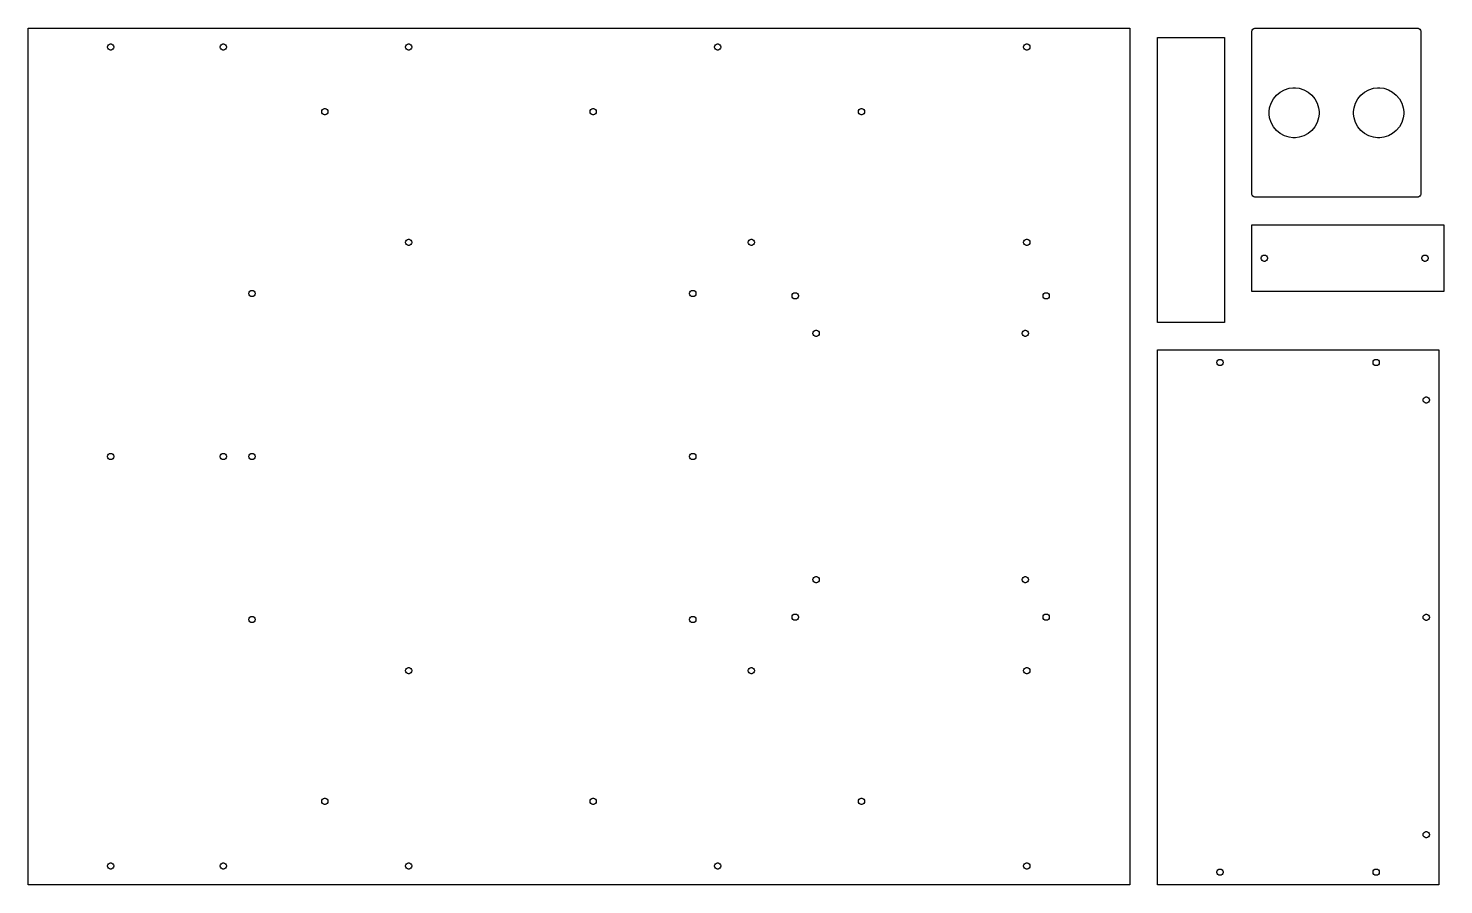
# Model space of a CAD drawing. Extents: x 0 to 28.6, y 0 to 80.4.
# Drawn here: x 0 to 28.27, y 63.31 to 80.42 of the extents above; entities that cross this region are included whole.
import ezdxf

# ---------------------------------------------------------------- set-up
doc = ezdxf.new("R2010")
doc.units = 0
doc.layers.get('0').update_dxf_attribs({"linetype": 'CONTINUOUS'})

msp = doc.modelspace()

# ---------------------------------------------------------------- linework, layer by layer
at = {"color": 0}
for points in [[(0, 80.4167), (22, 80.4167), (22, 63.3064), (0, 63.3064), (0, 80.4167)], [(27.7511, 80.4167), (27.7572, 80.4167), (27.7754, 80.4118), (27.7953, 80.3983), (27.8086, 80.3785), (27.8136, 80.3603), (27.8136, 80.3542), (27.8136, 77.1042), (27.8136, 77.0981), (27.8086, 77.0799), (27.7953, 77.06), (27.7754, 77.0467), (27.7572, 77.0417), (27.7511, 77.0417), (24.5011, 77.0417), (24.495, 77.0417), (24.4767, 77.0467), (24.4568, 77.06), (24.4435, 77.0799), (24.4386, 77.0981), (24.4386, 77.1042), (24.4386, 80.3542), (24.4386, 80.3603), (24.4435, 80.3785), (24.4568, 80.3983), (24.4767, 80.4118), (24.495, 80.4167), (24.5011, 80.4167), (27.7511, 80.4167)], [(1.64638, 79.9792), (1.64025, 79.9792), (1.62201, 79.9842), (1.60215, 79.9975), (1.58876, 80.0174), (1.58388, 80.0356), (1.58388, 80.0417), (1.58388, 80.0478), (1.58876, 80.066), (1.60215, 80.0858), (1.62201, 80.0993), (1.64025, 80.1042), (1.64638, 80.1042), (1.65246, 80.1042), (1.67068, 80.0993), (1.69054, 80.0858), (1.70394, 80.066), (1.70888, 80.0478), (1.70888, 80.0417), (1.70888, 80.0356), (1.70394, 80.0174), (1.69054, 79.9975), (1.67068, 79.9842), (1.65246, 79.9792), (1.64638, 79.9792)], [(3.89432, 79.9792), (3.88818, 79.9792), (3.86996, 79.9842), (3.8501, 79.9975), (3.83669, 80.0174), (3.83182, 80.0356), (3.83182, 80.0417), (3.83182, 80.0478), (3.83669, 80.066), (3.8501, 80.0858), (3.86996, 80.0993), (3.88818, 80.1042), (3.89432, 80.1042), (3.90039, 80.1042), (3.91862, 80.0993), (3.93847, 80.0858), (3.95188, 80.066), (3.95682, 80.0478), (3.95682, 80.0417), (3.95682, 80.0356), (3.95188, 80.0174), (3.93847, 79.9975), (3.91862, 79.9842), (3.90039, 79.9792), (3.89432, 79.9792)], [(7.59814, 79.9792), (7.59201, 79.9792), (7.57379, 79.9842), (7.55393, 79.9975), (7.54053, 80.0174), (7.53564, 80.0356), (7.53564, 80.0417), (7.53564, 80.0478), (7.54053, 80.066), (7.55393, 80.0858), (7.57379, 80.0993), (7.59201, 80.1042), (7.59814, 80.1042), (7.60422, 80.1042), (7.62244, 80.0993), (7.64231, 80.0858), (7.65571, 80.066), (7.66064, 80.0478), (7.66064, 80.0417), (7.66064, 80.0356), (7.65571, 80.0174), (7.64231, 79.9975), (7.62244, 79.9842), (7.60422, 79.9792), (7.59814, 79.9792)], [(13.7703, 79.9792), (13.7642, 79.9792), (13.746, 79.9842), (13.7261, 79.9975), (13.7127, 80.0174), (13.7078, 80.0356), (13.7078, 80.0417), (13.7078, 80.0478), (13.7127, 80.066), (13.7261, 80.0858), (13.746, 80.0993), (13.7642, 80.1042), (13.7703, 80.1042), (13.7764, 80.1042), (13.7947, 80.0993), (13.8145, 80.0858), (13.8279, 80.066), (13.8328, 80.0478), (13.8328, 80.0417), (13.8328, 80.0356), (13.8279, 80.0174), (13.8145, 79.9975), (13.7947, 79.9842), (13.7764, 79.9792), (13.7703, 79.9792)], [(19.9426, 79.9792), (19.9365, 79.9792), (19.9182, 79.9842), (19.8983, 79.9975), (19.885, 80.0174), (19.8801, 80.0356), (19.8801, 80.0417), (19.8801, 80.0478), (19.885, 80.066), (19.8983, 80.0858), (19.9182, 80.0993), (19.9365, 80.1042), (19.9426, 80.1042), (19.9486, 80.1042), (19.9669, 80.0993), (19.9868, 80.0858), (20.0001, 80.066), (20.0051, 80.0478), (20.0051, 80.0417), (20.0051, 80.0356), (20.0001, 80.0174), (19.9868, 79.9975), (19.9669, 79.9842), (19.9486, 79.9792), (19.9426, 79.9792)], [(22.55, 80.2331), (23.8886, 80.2331), (23.8886, 74.5401), (22.55, 74.5401), (22.55, 80.2331)], [(25.2824, 78.2292), (25.2571, 78.2292), (25.1815, 78.2393), (25.0876, 78.2685), (25.0028, 78.3146), (24.9288, 78.3757), (24.8676, 78.4497), (24.8217, 78.5346), (24.7925, 78.6285), (24.7824, 78.704), (24.7824, 78.7292), (24.7824, 78.7544), (24.7925, 78.83), (24.8217, 78.9239), (24.8676, 79.0087), (24.9288, 79.0828), (25.0028, 79.1439), (25.0876, 79.1899), (25.1815, 79.219), (25.2571, 79.2292), (25.2824, 79.2292), (25.3075, 79.2292), (25.3831, 79.219), (25.4769, 79.1899), (25.5618, 79.1439), (25.6358, 79.0828), (25.6969, 79.0087), (25.7431, 78.9239), (25.7721, 78.83), (25.7824, 78.7544), (25.7824, 78.7292), (25.7824, 78.704), (25.7721, 78.6285), (25.7431, 78.5346), (25.6969, 78.4497), (25.6358, 78.3757), (25.5618, 78.3146), (25.4769, 78.2685), (25.3831, 78.2393), (25.3075, 78.2292), (25.2824, 78.2292)], [(26.9699, 78.2292), (26.9446, 78.2292), (26.869, 78.2393), (26.7751, 78.2685), (26.6903, 78.3146), (26.6163, 78.3757), (26.5551, 78.4497), (26.5092, 78.5346), (26.48, 78.6285), (26.4699, 78.704), (26.4699, 78.7292), (26.4699, 78.7544), (26.48, 78.83), (26.5092, 78.9239), (26.5551, 79.0087), (26.6163, 79.0828), (26.6903, 79.1439), (26.7751, 79.1899), (26.869, 79.219), (26.9446, 79.2292), (26.9699, 79.2292), (26.995, 79.2292), (27.0706, 79.219), (27.1644, 79.1899), (27.2493, 79.1439), (27.3233, 79.0828), (27.3844, 79.0087), (27.4306, 78.9239), (27.4596, 78.83), (27.4699, 78.7544), (27.4699, 78.7292), (27.4699, 78.704), (27.4596, 78.6285), (27.4306, 78.5346), (27.3844, 78.4497), (27.3233, 78.3757), (27.2493, 78.3146), (27.1644, 78.2685), (27.0706, 78.2393), (26.995, 78.2292), (26.9699, 78.2292)], [(5.92242, 78.6887), (5.91629, 78.6887), (5.89806, 78.6938), (5.87819, 78.7071), (5.86481, 78.7269), (5.85992, 78.7453), (5.85992, 78.7512), (5.85992, 78.7575), (5.86481, 78.7757), (5.87819, 78.7956), (5.89806, 78.8089), (5.91629, 78.8137), (5.92242, 78.8137), (5.9285, 78.8137), (5.94672, 78.8089), (5.96658, 78.7956), (5.97999, 78.7757), (5.98492, 78.7575), (5.98492, 78.7512), (5.98492, 78.7453), (5.97999, 78.7269), (5.96658, 78.7071), (5.94672, 78.6938), (5.9285, 78.6887), (5.92242, 78.6887)], [(11.2816, 78.6887), (11.2754, 78.6887), (11.2572, 78.6938), (11.2374, 78.7071), (11.224, 78.7269), (11.2191, 78.7453), (11.2191, 78.7512), (11.2191, 78.7575), (11.224, 78.7757), (11.2374, 78.7956), (11.2572, 78.8089), (11.2754, 78.8137), (11.2816, 78.8137), (11.2877, 78.8137), (11.3059, 78.8089), (11.3257, 78.7956), (11.3391, 78.7757), (11.3441, 78.7575), (11.3441, 78.7512), (11.3441, 78.7453), (11.3391, 78.7269), (11.3257, 78.7071), (11.3059, 78.6938), (11.2877, 78.6887), (11.2816, 78.6887)], [(16.6408, 78.6887), (16.6347, 78.6887), (16.6164, 78.6938), (16.5965, 78.7071), (16.5832, 78.7269), (16.5783, 78.7453), (16.5783, 78.7512), (16.5783, 78.7575), (16.5832, 78.7757), (16.5965, 78.7956), (16.6164, 78.8089), (16.6347, 78.8137), (16.6408, 78.8137), (16.6468, 78.8137), (16.6651, 78.8089), (16.685, 78.7956), (16.6983, 78.7757), (16.7033, 78.7575), (16.7033, 78.7512), (16.7033, 78.7453), (16.6983, 78.7269), (16.685, 78.7071), (16.6651, 78.6938), (16.6468, 78.6887), (16.6408, 78.6887)], [(24.4386, 76.4917), (28.2693, 76.4917), (28.2693, 75.155), (24.4386, 75.155), (24.4386, 76.4917)], [(7.59814, 76.0767), (7.59201, 76.0767), (7.57379, 76.0815), (7.55393, 76.095), (7.54053, 76.1149), (7.53564, 76.1331), (7.53564, 76.1392), (7.53564, 76.1453), (7.54053, 76.1635), (7.55393, 76.1833), (7.57379, 76.1967), (7.59201, 76.2017), (7.59814, 76.2017), (7.60422, 76.2017), (7.62244, 76.1967), (7.64231, 76.1833), (7.65571, 76.1635), (7.66064, 76.1453), (7.66064, 76.1392), (7.66064, 76.1331), (7.65571, 76.1149), (7.64231, 76.095), (7.62244, 76.0815), (7.60422, 76.0767), (7.59814, 76.0767)], [(14.4426, 76.0767), (14.4365, 76.0767), (14.4182, 76.0815), (14.3983, 76.095), (14.385, 76.1149), (14.3801, 76.1331), (14.3801, 76.1392), (14.3801, 76.1453), (14.385, 76.1635), (14.3983, 76.1833), (14.4182, 76.1967), (14.4365, 76.2017), (14.4426, 76.2017), (14.4486, 76.2017), (14.4669, 76.1967), (14.4868, 76.1833), (14.5001, 76.1635), (14.5051, 76.1453), (14.5051, 76.1392), (14.5051, 76.1331), (14.5001, 76.1149), (14.4868, 76.095), (14.4669, 76.0815), (14.4486, 76.0767), (14.4426, 76.0767)], [(19.9426, 76.0767), (19.9365, 76.0767), (19.9182, 76.0815), (19.8983, 76.095), (19.885, 76.1149), (19.8801, 76.1331), (19.8801, 76.1392), (19.8801, 76.1453), (19.885, 76.1635), (19.8983, 76.1833), (19.9182, 76.1967), (19.9365, 76.2017), (19.9426, 76.2017), (19.9486, 76.2017), (19.9669, 76.1967), (19.9868, 76.1833), (20.0001, 76.1635), (20.0051, 76.1453), (20.0051, 76.1392), (20.0051, 76.1331), (20.0001, 76.1149), (19.9868, 76.095), (19.9669, 76.0815), (19.9486, 76.0767), (19.9426, 76.0767)], [(24.6261, 75.8233), (24.6261, 75.8294), (24.631, 75.8478), (24.6443, 75.8675), (24.6642, 75.881), (24.6825, 75.8858), (24.6886, 75.8858), (24.6947, 75.8858), (24.7129, 75.881), (24.7328, 75.8675), (24.7461, 75.8478), (24.7511, 75.8294), (24.7511, 75.8233), (24.7511, 75.8172), (24.7461, 75.799), (24.7328, 75.7792), (24.7129, 75.7658), (24.6947, 75.7608), (24.6886, 75.7608), (24.6825, 75.7608), (24.6642, 75.7658), (24.6443, 75.7792), (24.631, 75.799), (24.6261, 75.8172), (24.6261, 75.8233)], [(27.8318, 75.8233), (27.8318, 75.8294), (27.8367, 75.8478), (27.8501, 75.8675), (27.87, 75.881), (27.8882, 75.8858), (27.8943, 75.8858), (27.9004, 75.8858), (27.9186, 75.881), (27.9385, 75.8675), (27.9519, 75.8478), (27.9568, 75.8294), (27.9568, 75.8233), (27.9568, 75.8172), (27.9519, 75.799), (27.9385, 75.7792), (27.9186, 75.7658), (27.9004, 75.7608), (27.8943, 75.7608), (27.8882, 75.7608), (27.87, 75.7658), (27.8501, 75.7792), (27.8367, 75.799), (27.8318, 75.8172), (27.8318, 75.8233)], [(4.46664, 75.0564), (4.4605, 75.0564), (4.44228, 75.0614), (4.42242, 75.0747), (4.40901, 75.0946), (4.40414, 75.1129), (4.40414, 75.1189), (4.40414, 75.125), (4.40901, 75.1433), (4.42242, 75.1632), (4.44228, 75.1765), (4.4605, 75.1814), (4.46664, 75.1814), (4.47271, 75.1814), (4.49094, 75.1765), (4.51079, 75.1632), (4.52419, 75.1433), (4.52914, 75.125), (4.52914, 75.1189), (4.52914, 75.1129), (4.52419, 75.0946), (4.51079, 75.0747), (4.49094, 75.0614), (4.47271, 75.0564), (4.46664, 75.0564)], [(13.2717, 75.0564), (13.2655, 75.0564), (13.2473, 75.0614), (13.2274, 75.0747), (13.214, 75.0946), (13.2092, 75.1129), (13.2092, 75.1189), (13.2092, 75.125), (13.214, 75.1433), (13.2274, 75.1632), (13.2473, 75.1765), (13.2655, 75.1814), (13.2717, 75.1814), (13.2777, 75.1814), (13.296, 75.1765), (13.3158, 75.1632), (13.3292, 75.1433), (13.3342, 75.125), (13.3342, 75.1189), (13.3342, 75.1129), (13.3292, 75.0946), (13.3158, 75.0747), (13.296, 75.0614), (13.2777, 75.0564), (13.2717, 75.0564)], [(15.3174, 75.0097), (15.3113, 75.0097), (15.2929, 75.0146), (15.2731, 75.0281), (15.2597, 75.0479), (15.2549, 75.0661), (15.2549, 75.0722), (15.2549, 75.0783), (15.2597, 75.0965), (15.2731, 75.1164), (15.2929, 75.1297), (15.3113, 75.1347), (15.3174, 75.1347), (15.3235, 75.1347), (15.3417, 75.1297), (15.3615, 75.1164), (15.3749, 75.0965), (15.3799, 75.0783), (15.3799, 75.0722), (15.3799, 75.0661), (15.3749, 75.0479), (15.3615, 75.0281), (15.3417, 75.0146), (15.3235, 75.0097), (15.3174, 75.0097)], [(20.3293, 75.0097), (20.3232, 75.0097), (20.305, 75.0146), (20.2851, 75.0281), (20.2717, 75.0479), (20.2668, 75.0661), (20.2668, 75.0722), (20.2668, 75.0783), (20.2717, 75.0965), (20.2851, 75.1164), (20.305, 75.1297), (20.3232, 75.1347), (20.3293, 75.1347), (20.3354, 75.1347), (20.3536, 75.1297), (20.3735, 75.1164), (20.3869, 75.0965), (20.3918, 75.0783), (20.3918, 75.0722), (20.3918, 75.0661), (20.3869, 75.0479), (20.3735, 75.0281), (20.3536, 75.0146), (20.3354, 75.0097), (20.3293, 75.0097)], [(15.735, 74.2597), (15.7289, 74.2597), (15.7106, 74.2646), (15.6907, 74.2781), (15.6774, 74.2979), (15.6725, 74.3161), (15.6725, 74.3222), (15.6725, 74.3283), (15.6774, 74.3465), (15.6907, 74.3664), (15.7106, 74.3797), (15.7289, 74.3847), (15.735, 74.3847), (15.7411, 74.3847), (15.7593, 74.3797), (15.7792, 74.3664), (15.7925, 74.3465), (15.7975, 74.3283), (15.7975, 74.3222), (15.7975, 74.3161), (15.7925, 74.2979), (15.7792, 74.2781), (15.7593, 74.2646), (15.7411, 74.2597), (15.735, 74.2597)], [(19.9117, 74.2597), (19.9056, 74.2597), (19.8874, 74.2646), (19.8675, 74.2781), (19.854, 74.2979), (19.8492, 74.3161), (19.8492, 74.3222), (19.8492, 74.3283), (19.854, 74.3465), (19.8675, 74.3664), (19.8874, 74.3797), (19.9056, 74.3847), (19.9117, 74.3847), (19.9178, 74.3847), (19.936, 74.3797), (19.9558, 74.3664), (19.9693, 74.3465), (19.9742, 74.3283), (19.9742, 74.3222), (19.9742, 74.3161), (19.9693, 74.2979), (19.9558, 74.2781), (19.936, 74.2646), (19.9178, 74.2597), (19.9117, 74.2597)], [(22.55, 73.9901), (28.1703, 73.9901), (28.1703, 63.3064), (22.55, 63.3064), (22.55, 73.9901)], [(23.7375, 73.7401), (23.7375, 73.7463), (23.7424, 73.7644), (23.7558, 73.7843), (23.7757, 73.7978), (23.7939, 73.8026), (23.8, 73.8026), (23.8061, 73.8026), (23.8243, 73.7978), (23.8442, 73.7843), (23.8576, 73.7644), (23.8625, 73.7463), (23.8625, 73.7401), (23.8625, 73.734), (23.8576, 73.7158), (23.8442, 73.696), (23.8243, 73.6825), (23.8061, 73.6776), (23.8, 73.6776), (23.7939, 73.6776), (23.7757, 73.6825), (23.7558, 73.696), (23.7424, 73.7158), (23.7375, 73.734), (23.7375, 73.7401)], [(26.8578, 73.7401), (26.8578, 73.7463), (26.8626, 73.7644), (26.8761, 73.7843), (26.896, 73.7978), (26.9142, 73.8026), (26.9203, 73.8026), (26.9264, 73.8026), (26.9446, 73.7978), (26.9644, 73.7843), (26.9779, 73.7644), (26.9828, 73.7463), (26.9828, 73.7401), (26.9828, 73.734), (26.9779, 73.7158), (26.9644, 73.696), (26.9446, 73.6825), (26.9264, 73.6776), (26.9203, 73.6776), (26.9142, 73.6776), (26.896, 73.6825), (26.8761, 73.696), (26.8626, 73.7158), (26.8578, 73.734), (26.8578, 73.7401)], [(27.8578, 72.9901), (27.8578, 72.9963), (27.8626, 73.0144), (27.8761, 73.0343), (27.896, 73.0478), (27.9142, 73.0526), (27.9203, 73.0526), (27.9264, 73.0526), (27.9446, 73.0478), (27.9644, 73.0343), (27.9779, 73.0144), (27.9828, 72.9963), (27.9828, 72.9901), (27.9828, 72.984), (27.9779, 72.9658), (27.9644, 72.946), (27.9446, 72.9325), (27.9264, 72.9276), (27.9203, 72.9276), (27.9142, 72.9276), (27.896, 72.9325), (27.8761, 72.946), (27.8626, 72.9658), (27.8578, 72.984), (27.8578, 72.9901)], [(1.64638, 71.799), (1.64025, 71.799), (1.62201, 71.804), (1.60215, 71.8174), (1.58876, 71.8372), (1.58388, 71.8554), (1.58388, 71.8615), (1.58388, 71.8676), (1.58876, 71.886), (1.60215, 71.9057), (1.62201, 71.9192), (1.64025, 71.924), (1.64638, 71.924), (1.65246, 71.924), (1.67068, 71.9192), (1.69054, 71.9057), (1.70394, 71.886), (1.70888, 71.8676), (1.70888, 71.8615), (1.70888, 71.8554), (1.70394, 71.8372), (1.69054, 71.8174), (1.67068, 71.804), (1.65246, 71.799), (1.64638, 71.799)], [(3.89432, 71.799), (3.88818, 71.799), (3.86996, 71.804), (3.8501, 71.8174), (3.83669, 71.8372), (3.83182, 71.8554), (3.83182, 71.8615), (3.83182, 71.8676), (3.83669, 71.886), (3.8501, 71.9057), (3.86996, 71.9192), (3.88818, 71.924), (3.89432, 71.924), (3.90039, 71.924), (3.91862, 71.9192), (3.93847, 71.9057), (3.95188, 71.886), (3.95682, 71.8676), (3.95682, 71.8615), (3.95682, 71.8554), (3.95188, 71.8372), (3.93847, 71.8174), (3.91862, 71.804), (3.90039, 71.799), (3.89432, 71.799)], [(4.46664, 71.799), (4.4605, 71.799), (4.44228, 71.804), (4.42242, 71.8174), (4.40901, 71.8372), (4.40414, 71.8554), (4.40414, 71.8615), (4.40414, 71.8676), (4.40901, 71.886), (4.42242, 71.9057), (4.44228, 71.9192), (4.4605, 71.924), (4.46664, 71.924), (4.47271, 71.924), (4.49094, 71.9192), (4.51079, 71.9057), (4.52419, 71.886), (4.52914, 71.8676), (4.52914, 71.8615), (4.52914, 71.8554), (4.52419, 71.8372), (4.51079, 71.8174), (4.49094, 71.804), (4.47271, 71.799), (4.46664, 71.799)], [(13.2717, 71.799), (13.2655, 71.799), (13.2473, 71.804), (13.2274, 71.8174), (13.214, 71.8372), (13.2092, 71.8554), (13.2092, 71.8615), (13.2092, 71.8676), (13.214, 71.886), (13.2274, 71.9057), (13.2473, 71.9192), (13.2655, 71.924), (13.2717, 71.924), (13.2777, 71.924), (13.296, 71.9192), (13.3158, 71.9057), (13.3292, 71.886), (13.3342, 71.8676), (13.3342, 71.8615), (13.3342, 71.8554), (13.3292, 71.8372), (13.3158, 71.8174), (13.296, 71.804), (13.2777, 71.799), (13.2717, 71.799)], [(15.735, 69.3385), (15.7289, 69.3385), (15.7106, 69.3433), (15.6907, 69.3568), (15.6774, 69.3767), (15.6725, 69.3949), (15.6725, 69.401), (15.6725, 69.4071), (15.6774, 69.4253), (15.6907, 69.4451), (15.7106, 69.4586), (15.7289, 69.4635), (15.735, 69.4635), (15.7411, 69.4635), (15.7593, 69.4586), (15.7792, 69.4451), (15.7925, 69.4253), (15.7975, 69.4071), (15.7975, 69.401), (15.7975, 69.3949), (15.7925, 69.3767), (15.7792, 69.3568), (15.7593, 69.3433), (15.7411, 69.3385), (15.735, 69.3385)], [(19.9117, 69.3385), (19.9056, 69.3385), (19.8874, 69.3433), (19.8675, 69.3568), (19.854, 69.3767), (19.8492, 69.3949), (19.8492, 69.401), (19.8492, 69.4071), (19.854, 69.4253), (19.8675, 69.4451), (19.8874, 69.4586), (19.9056, 69.4635), (19.9117, 69.4635), (19.9178, 69.4635), (19.936, 69.4586), (19.9558, 69.4451), (19.9693, 69.4253), (19.9742, 69.4071), (19.9742, 69.401), (19.9742, 69.3949), (19.9693, 69.3767), (19.9558, 69.3568), (19.936, 69.3433), (19.9178, 69.3385), (19.9117, 69.3385)], [(15.3174, 68.5885), (15.3113, 68.5885), (15.2929, 68.5933), (15.2731, 68.6068), (15.2597, 68.6267), (15.2549, 68.6449), (15.2549, 68.651), (15.2549, 68.6571), (15.2597, 68.6753), (15.2731, 68.6951), (15.2929, 68.7086), (15.3113, 68.7135), (15.3174, 68.7135), (15.3235, 68.7135), (15.3417, 68.7086), (15.3615, 68.6951), (15.3749, 68.6753), (15.3799, 68.6571), (15.3799, 68.651), (15.3799, 68.6449), (15.3749, 68.6267), (15.3615, 68.6068), (15.3417, 68.5933), (15.3235, 68.5885), (15.3174, 68.5885)], [(20.3293, 68.5885), (20.3232, 68.5885), (20.305, 68.5933), (20.2851, 68.6068), (20.2717, 68.6267), (20.2668, 68.6449), (20.2668, 68.651), (20.2668, 68.6571), (20.2717, 68.6753), (20.2851, 68.6951), (20.305, 68.7086), (20.3232, 68.7135), (20.3293, 68.7135), (20.3354, 68.7135), (20.3536, 68.7086), (20.3735, 68.6951), (20.3869, 68.6753), (20.3918, 68.6571), (20.3918, 68.651), (20.3918, 68.6449), (20.3869, 68.6267), (20.3735, 68.6068), (20.3536, 68.5933), (20.3354, 68.5885), (20.3293, 68.5885)], [(27.8578, 68.6483), (27.8578, 68.6544), (27.8626, 68.6726), (27.8761, 68.6925), (27.896, 68.7058), (27.9142, 68.7108), (27.9203, 68.7108), (27.9264, 68.7108), (27.9446, 68.7058), (27.9644, 68.6925), (27.9779, 68.6726), (27.9828, 68.6544), (27.9828, 68.6483), (27.9828, 68.6422), (27.9779, 68.624), (27.9644, 68.6042), (27.9446, 68.5907), (27.9264, 68.5858), (27.9203, 68.5858), (27.9142, 68.5858), (27.896, 68.5907), (27.8761, 68.6042), (27.8626, 68.624), (27.8578, 68.6422), (27.8578, 68.6483)], [(4.46664, 68.5417), (4.4605, 68.5417), (4.44228, 68.5467), (4.42242, 68.56), (4.40901, 68.5799), (4.40414, 68.5981), (4.40414, 68.6042), (4.40414, 68.6103), (4.40901, 68.6285), (4.42242, 68.6483), (4.44228, 68.6618), (4.4605, 68.6667), (4.46664, 68.6667), (4.47271, 68.6667), (4.49094, 68.6618), (4.51079, 68.6483), (4.52419, 68.6285), (4.52914, 68.6103), (4.52914, 68.6042), (4.52914, 68.5981), (4.52419, 68.5799), (4.51079, 68.56), (4.49094, 68.5467), (4.47271, 68.5417), (4.46664, 68.5417)], [(13.2717, 68.5417), (13.2655, 68.5417), (13.2473, 68.5467), (13.2274, 68.56), (13.214, 68.5799), (13.2092, 68.5981), (13.2092, 68.6042), (13.2092, 68.6103), (13.214, 68.6285), (13.2274, 68.6483), (13.2473, 68.6618), (13.2655, 68.6667), (13.2717, 68.6667), (13.2777, 68.6667), (13.296, 68.6618), (13.3158, 68.6483), (13.3292, 68.6285), (13.3342, 68.6103), (13.3342, 68.6042), (13.3342, 68.5981), (13.3292, 68.5799), (13.3158, 68.56), (13.296, 68.5467), (13.2777, 68.5417), (13.2717, 68.5417)], [(7.59814, 67.5215), (7.59201, 67.5215), (7.57379, 67.5264), (7.55393, 67.5399), (7.54053, 67.5597), (7.53564, 67.5779), (7.53564, 67.584), (7.53564, 67.5901), (7.54053, 67.6083), (7.55393, 67.6282), (7.57379, 67.6417), (7.59201, 67.6465), (7.59814, 67.6465), (7.60422, 67.6465), (7.62244, 67.6417), (7.64231, 67.6282), (7.65571, 67.6083), (7.66064, 67.5901), (7.66064, 67.584), (7.66064, 67.5779), (7.65571, 67.5597), (7.64231, 67.5399), (7.62244, 67.5264), (7.60422, 67.5215), (7.59814, 67.5215)], [(14.4426, 67.5215), (14.4365, 67.5215), (14.4182, 67.5264), (14.3983, 67.5399), (14.385, 67.5597), (14.3801, 67.5779), (14.3801, 67.584), (14.3801, 67.5901), (14.385, 67.6083), (14.3983, 67.6282), (14.4182, 67.6417), (14.4365, 67.6465), (14.4426, 67.6465), (14.4486, 67.6465), (14.4669, 67.6417), (14.4868, 67.6282), (14.5001, 67.6083), (14.5051, 67.5901), (14.5051, 67.584), (14.5051, 67.5779), (14.5001, 67.5597), (14.4868, 67.5399), (14.4669, 67.5264), (14.4486, 67.5215), (14.4426, 67.5215)], [(19.9426, 67.5215), (19.9365, 67.5215), (19.9182, 67.5264), (19.8983, 67.5399), (19.885, 67.5597), (19.8801, 67.5779), (19.8801, 67.584), (19.8801, 67.5901), (19.885, 67.6083), (19.8983, 67.6282), (19.9182, 67.6417), (19.9365, 67.6465), (19.9426, 67.6465), (19.9486, 67.6465), (19.9669, 67.6417), (19.9868, 67.6282), (20.0001, 67.6083), (20.0051, 67.5901), (20.0051, 67.584), (20.0051, 67.5779), (20.0001, 67.5597), (19.9868, 67.5399), (19.9669, 67.5264), (19.9486, 67.5215), (19.9426, 67.5215)], [(5.92242, 64.9093), (5.91629, 64.9093), (5.89806, 64.9142), (5.87819, 64.9276), (5.86481, 64.9475), (5.85992, 64.9657), (5.85992, 64.9718), (5.85992, 64.9779), (5.86481, 64.9961), (5.87819, 65.016), (5.89806, 65.0294), (5.91629, 65.0343), (5.92242, 65.0343), (5.9285, 65.0343), (5.94672, 65.0294), (5.96658, 65.016), (5.97999, 64.9961), (5.98492, 64.9779), (5.98492, 64.9718), (5.98492, 64.9657), (5.97999, 64.9475), (5.96658, 64.9276), (5.94672, 64.9142), (5.9285, 64.9093), (5.92242, 64.9093)], [(11.2816, 64.9093), (11.2754, 64.9093), (11.2572, 64.9142), (11.2374, 64.9276), (11.224, 64.9475), (11.2191, 64.9657), (11.2191, 64.9718), (11.2191, 64.9779), (11.224, 64.9961), (11.2374, 65.016), (11.2572, 65.0294), (11.2754, 65.0343), (11.2816, 65.0343), (11.2877, 65.0343), (11.3059, 65.0294), (11.3257, 65.016), (11.3391, 64.9961), (11.3441, 64.9779), (11.3441, 64.9718), (11.3441, 64.9657), (11.3391, 64.9475), (11.3257, 64.9276), (11.3059, 64.9142), (11.2877, 64.9093), (11.2816, 64.9093)], [(16.6408, 64.9093), (16.6347, 64.9093), (16.6164, 64.9142), (16.5965, 64.9276), (16.5832, 64.9475), (16.5783, 64.9657), (16.5783, 64.9718), (16.5783, 64.9779), (16.5832, 64.9961), (16.5965, 65.016), (16.6164, 65.0294), (16.6347, 65.0343), (16.6408, 65.0343), (16.6468, 65.0343), (16.6651, 65.0294), (16.685, 65.016), (16.6983, 64.9961), (16.7033, 64.9779), (16.7033, 64.9718), (16.7033, 64.9657), (16.6983, 64.9475), (16.685, 64.9276), (16.6651, 64.9142), (16.6468, 64.9093), (16.6408, 64.9093)], [(27.8578, 64.3064), (27.8578, 64.3125), (27.8626, 64.3308), (27.8761, 64.3507), (27.896, 64.364), (27.9142, 64.3689), (27.9203, 64.3689), (27.9264, 64.3689), (27.9446, 64.364), (27.9644, 64.3507), (27.9779, 64.3308), (27.9828, 64.3125), (27.9828, 64.3064), (27.9828, 64.3004), (27.9779, 64.2821), (27.9644, 64.2622), (27.9446, 64.2489), (27.9264, 64.2439), (27.9203, 64.2439), (27.9142, 64.2439), (27.896, 64.2489), (27.8761, 64.2622), (27.8626, 64.2821), (27.8578, 64.3004), (27.8578, 64.3064)], [(1.64638, 63.6189), (1.64025, 63.6189), (1.62201, 63.6239), (1.60215, 63.6372), (1.58876, 63.6571), (1.58388, 63.6754), (1.58388, 63.6814), (1.58388, 63.6875), (1.58876, 63.7058), (1.60215, 63.7257), (1.62201, 63.739), (1.64025, 63.7439), (1.64638, 63.7439), (1.65246, 63.7439), (1.67068, 63.739), (1.69054, 63.7257), (1.70394, 63.7058), (1.70888, 63.6875), (1.70888, 63.6814), (1.70888, 63.6754), (1.70394, 63.6571), (1.69054, 63.6372), (1.67068, 63.6239), (1.65246, 63.6189), (1.64638, 63.6189)], [(3.89432, 63.6189), (3.88818, 63.6189), (3.86996, 63.6239), (3.8501, 63.6372), (3.83669, 63.6571), (3.83182, 63.6754), (3.83182, 63.6814), (3.83182, 63.6875), (3.83669, 63.7058), (3.8501, 63.7257), (3.86996, 63.739), (3.88818, 63.7439), (3.89432, 63.7439), (3.90039, 63.7439), (3.91862, 63.739), (3.93847, 63.7257), (3.95188, 63.7058), (3.95682, 63.6875), (3.95682, 63.6814), (3.95682, 63.6754), (3.95188, 63.6571), (3.93847, 63.6372), (3.91862, 63.6239), (3.90039, 63.6189), (3.89432, 63.6189)], [(7.59814, 63.6189), (7.59201, 63.6189), (7.57379, 63.6239), (7.55393, 63.6372), (7.54053, 63.6571), (7.53564, 63.6754), (7.53564, 63.6814), (7.53564, 63.6875), (7.54053, 63.7058), (7.55393, 63.7257), (7.57379, 63.739), (7.59201, 63.7439), (7.59814, 63.7439), (7.60422, 63.7439), (7.62244, 63.739), (7.64231, 63.7257), (7.65571, 63.7058), (7.66064, 63.6875), (7.66064, 63.6814), (7.66064, 63.6754), (7.65571, 63.6571), (7.64231, 63.6372), (7.62244, 63.6239), (7.60422, 63.6189), (7.59814, 63.6189)], [(13.7703, 63.6189), (13.7642, 63.6189), (13.746, 63.6239), (13.7261, 63.6372), (13.7127, 63.6571), (13.7078, 63.6754), (13.7078, 63.6814), (13.7078, 63.6875), (13.7127, 63.7058), (13.7261, 63.7257), (13.746, 63.739), (13.7642, 63.7439), (13.7703, 63.7439), (13.7764, 63.7439), (13.7947, 63.739), (13.8145, 63.7257), (13.8279, 63.7058), (13.8328, 63.6875), (13.8328, 63.6814), (13.8328, 63.6754), (13.8279, 63.6571), (13.8145, 63.6372), (13.7947, 63.6239), (13.7764, 63.6189), (13.7703, 63.6189)], [(19.9426, 63.6189), (19.9365, 63.6189), (19.9182, 63.6239), (19.8983, 63.6372), (19.885, 63.6571), (19.8801, 63.6754), (19.8801, 63.6814), (19.8801, 63.6875), (19.885, 63.7058), (19.8983, 63.7257), (19.9182, 63.739), (19.9365, 63.7439), (19.9426, 63.7439), (19.9486, 63.7439), (19.9669, 63.739), (19.9868, 63.7257), (20.0001, 63.7058), (20.0051, 63.6875), (20.0051, 63.6814), (20.0051, 63.6754), (20.0001, 63.6571), (19.9868, 63.6372), (19.9669, 63.6239), (19.9486, 63.6189), (19.9426, 63.6189)], [(23.7375, 63.5564), (23.7375, 63.5625), (23.7424, 63.5808), (23.7558, 63.6007), (23.7757, 63.614), (23.7939, 63.6189), (23.8, 63.6189), (23.8061, 63.6189), (23.8243, 63.614), (23.8442, 63.6007), (23.8576, 63.5808), (23.8625, 63.5625), (23.8625, 63.5564), (23.8625, 63.5504), (23.8576, 63.5321), (23.8442, 63.5122), (23.8243, 63.4989), (23.8061, 63.4939), (23.8, 63.4939), (23.7939, 63.4939), (23.7757, 63.4989), (23.7558, 63.5122), (23.7424, 63.5321), (23.7375, 63.5504), (23.7375, 63.5564)], [(26.8578, 63.5564), (26.8578, 63.5625), (26.8626, 63.5808), (26.8761, 63.6007), (26.896, 63.614), (26.9142, 63.6189), (26.9203, 63.6189), (26.9264, 63.6189), (26.9446, 63.614), (26.9644, 63.6007), (26.9779, 63.5808), (26.9828, 63.5625), (26.9828, 63.5564), (26.9828, 63.5504), (26.9779, 63.5321), (26.9644, 63.5122), (26.9446, 63.4989), (26.9264, 63.4939), (26.9203, 63.4939), (26.9142, 63.4939), (26.896, 63.4989), (26.8761, 63.5122), (26.8626, 63.5321), (26.8578, 63.5504), (26.8578, 63.5564)]]:
    msp.add_lwpolyline(points, close=True, dxfattribs=at)

doc.saveas('drawing.dxf')
